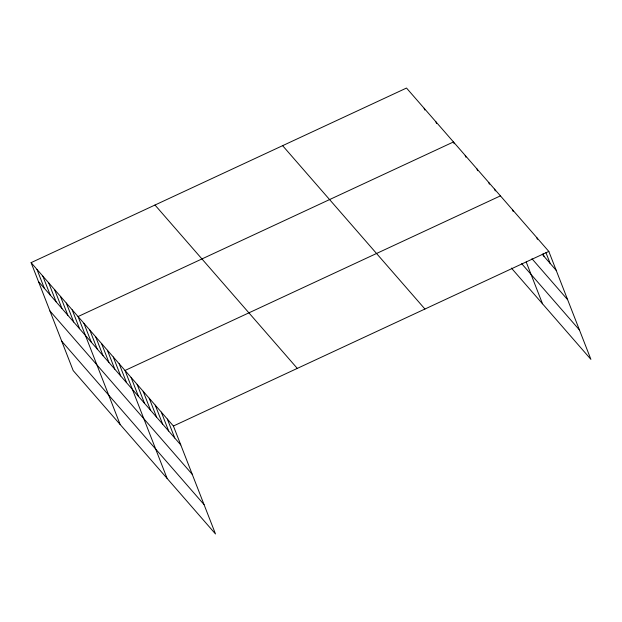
<?xml version="1.0" encoding="UTF-8"?>
<svg xmlns="http://www.w3.org/2000/svg" width="622" height="622" viewBox="0 0 622 622"><rect width="100%" height="100%" fill="white"/><g stroke="black" fill="none" stroke-linecap="round" stroke-linejoin="round"><path stroke-width="0.93" d="M31.1 262.647L173.406 426.016L215.492 533.956L73.186 370.588L31.1 262.647L406.508 88.044L548.814 251.412L590.9 359.353L511.401 268.09M500.43 195.868L125.022 370.471L167.108 478.411M173.406 426.016L548.814 251.412M542.283 254.367L556.192 270.337M531.966 258.744L567.645 299.711M521.671 263.65L579.447 329.979M282.621 145.665L424.927 309.033M154.987 205.027L297.293 368.395M38.478 281.572L180.784 444.94M49.931 310.946L192.237 474.314M61.733 341.214L204.039 504.582M545.929 252.579L550.143 263.394M536.716 237.526L537.424 239.33M543.045 253.745L544.102 256.451M512.528 209.754L513.228 211.558M526.204 261.971L542.516 303.808M494.56 189.127L495.267 190.931M488.69 182.386L489.397 184.19M476.95 168.912L477.657 170.716M465.209 155.43L465.917 157.234M454.177 143.76L453.469 141.956L78.061 316.559L120.147 424.499M435.859 121.741L436.566 123.537M424.118 108.259L424.826 110.063M167.357 419.072L174.735 437.997M161.308 412.129L168.686 431.054M155.259 405.186L162.637 424.111M149.21 398.243L156.596 417.168M143.169 391.3L150.547 410.225M137.12 384.357L144.498 403.281M131.071 377.414L138.449 396.338M119.152 363.73L126.53 382.654M113.282 356.997L120.66 375.921M107.412 350.256L114.79 369.18M101.541 343.515L108.92 362.439M95.671 336.774L103.05 355.706M89.801 330.041L97.18 348.965M83.931 323.3L91.31 342.224M72.191 309.818L79.569 328.75M66.321 303.085L73.699 322.009M60.451 296.344L67.829 315.268M54.581 289.603L61.959 308.528M48.71 282.862L56.089 301.794M42.84 276.129L50.219 295.053M36.97 269.388L44.349 288.313"/></g></svg>
